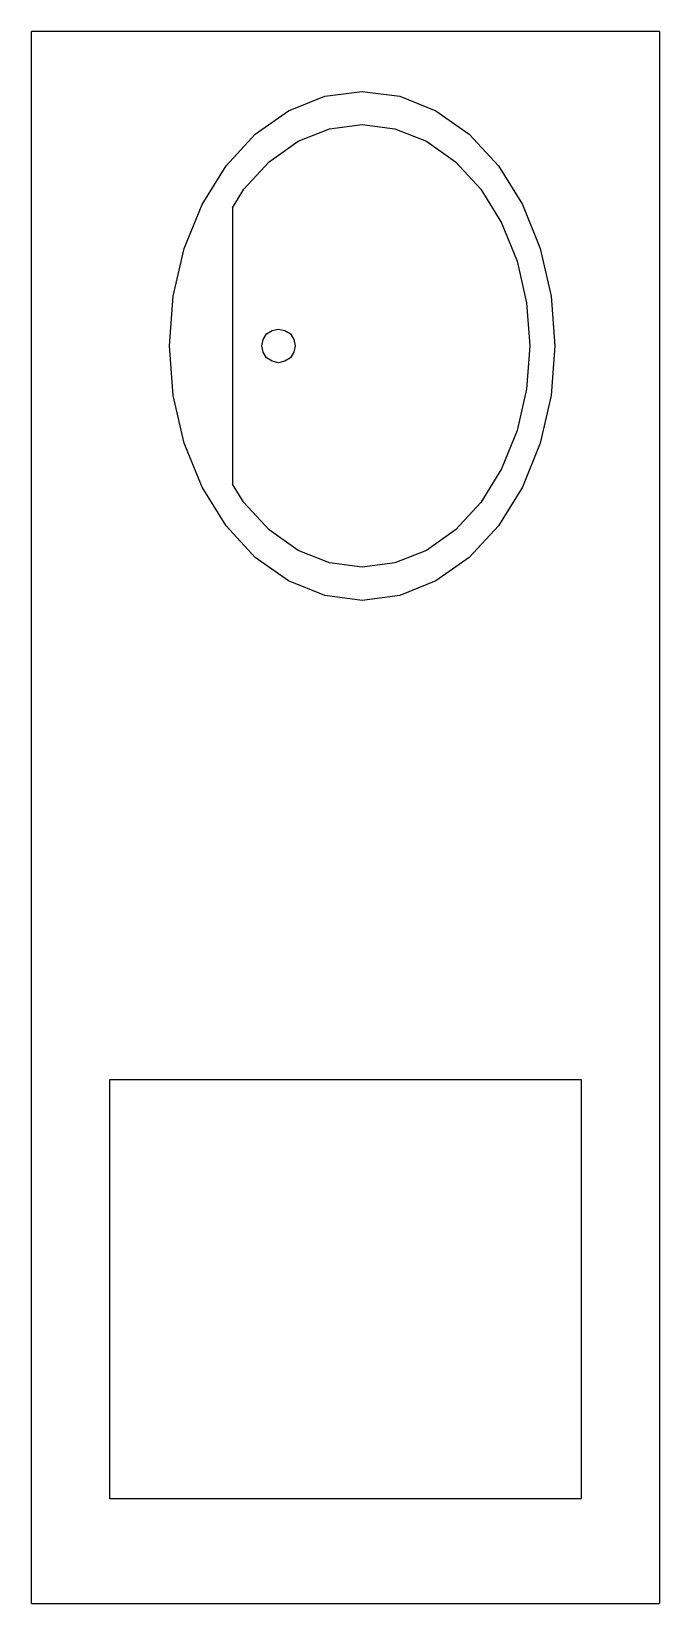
# Model space of a CAD drawing. Header units: millimetres. Extents: x 2489 to 2549, y 842 to 992.
import ezdxf

# ---------------------------------------------------------------- set-up
doc = ezdxf.new("R2010")
doc.units = ezdxf.units.MM

msp = doc.modelspace()

# ---------------------------------------------------------------- linework, layer by layer
for p, q in [((2489.21, 841.55, -27615.37), (2489.21, 991.55, -27615.37)), ((2549.21, 991.55, -27615.37), (2489.21, 991.55, -27615.37)), ((2549.21, 991.55, -27615.37), (2549.21, 841.55, -27615.37)), ((2517.22, 985.38, -27615.37), (2520.81, 985.84, -27615.37)), ((2520.81, 985.84, -27615.37), (2524.4, 985.38, -27615.37)), ((2513.76, 983.99, -27615.37), (2517.22, 985.38, -27615.37)), ((2524.4, 985.38, -27615.37), (2527.85, 983.99, -27615.37)), ((2510.58, 981.75, -27615.37), (2513.76, 983.99, -27615.37)), ((2517.68, 982.27, -27615.37), (2520.81, 982.67, -27615.37)), ((2520.81, 982.67, -27615.37), (2523.93, 982.27, -27615.37)), ((2527.85, 983.99, -27615.37), (2531.03, 981.75, -27615.37)), ((2507.8, 978.73, -27615.37), (2510.58, 981.75, -27615.37)), ((2511.92, 979.12, -27615.37), (2514.68, 981.07, -27615.37)), ((2514.68, 981.07, -27615.37), (2517.68, 982.27, -27615.37)), ((2523.93, 982.27, -27615.37), (2526.93, 981.07, -27615.37)), ((2526.93, 981.07, -27615.37), (2529.7, 979.12, -27615.37)), ((2531.03, 981.75, -27615.37), (2533.82, 978.73, -27615.37)), ((2505.51, 975.05, -27615.37), (2507.8, 978.73, -27615.37)), ((2509.49, 976.49, -27615.37), (2511.92, 979.12, -27615.37)), ((2529.7, 979.12, -27615.37), (2532.12, 976.49, -27615.37)), ((2533.82, 978.73, -27615.37), (2536.11, 975.05, -27615.37)), ((2503.81, 970.85, -27615.37), (2505.51, 975.05, -27615.37)), ((2508.41, 974.74, -27615.37), (2509.49, 976.49, -27615.37)), ((2532.12, 976.49, -27615.37), (2534.11, 973.29, -27615.37)), ((2536.11, 975.05, -27615.37), (2537.81, 970.85, -27615.37)), ((2508.41, 974.74, -27615.37), (2508.41, 948.37, -27615.37)), ((2534.11, 973.29, -27615.37), (2535.59, 969.64, -27615.37)), ((2502.76, 966.29, -27615.37), (2503.81, 970.85, -27615.37)), ((2537.81, 970.85, -27615.37), (2538.85, 966.29, -27615.37)), ((2535.59, 969.64, -27615.37), (2536.5, 965.67, -27615.37)), ((2502.41, 961.55, -27615.37), (2502.76, 966.29, -27615.37)), ((2538.85, 966.29, -27615.37), (2539.21, 961.55, -27615.37)), ((2536.5, 965.67, -27615.37), (2536.81, 961.55, -27615.37)), ((2502.76, 956.82, -27615.37), (2502.41, 961.55, -27615.37)), ((2536.81, 961.55, -27615.37), (2536.5, 957.43, -27615.37)), ((2539.21, 961.55, -27615.37), (2538.85, 956.82, -27615.37)), ((2536.5, 957.43, -27615.37), (2535.59, 953.47, -27615.37)), ((2503.81, 952.26, -27615.37), (2502.76, 956.82, -27615.37)), ((2538.85, 956.82, -27615.37), (2537.81, 952.26, -27615.37)), ((2535.59, 953.47, -27615.37), (2534.11, 949.82, -27615.37)), ((2505.51, 948.06, -27615.37), (2503.81, 952.26, -27615.37)), ((2537.81, 952.26, -27615.37), (2536.11, 948.06, -27615.37)), ((2534.11, 949.82, -27615.37), (2532.12, 946.62, -27615.37)), ((2507.8, 944.38, -27615.37), (2505.51, 948.06, -27615.37)), ((2509.49, 946.62, -27615.37), (2508.41, 948.37, -27615.37)), ((2536.11, 948.06, -27615.37), (2533.82, 944.38, -27615.37)), ((2511.92, 943.99, -27615.37), (2509.49, 946.62, -27615.37)), ((2532.12, 946.62, -27615.37), (2529.7, 943.99, -27615.37)), ((2510.58, 941.36, -27615.37), (2507.8, 944.38, -27615.37)), ((2514.68, 942.04, -27615.37), (2511.92, 943.99, -27615.37)), ((2529.7, 943.99, -27615.37), (2526.93, 942.04, -27615.37)), ((2533.82, 944.38, -27615.37), (2531.03, 941.36, -27615.37)), ((2517.68, 940.84, -27615.37), (2514.68, 942.04, -27615.37)), ((2526.93, 942.04, -27615.37), (2523.93, 940.84, -27615.37)), ((2513.76, 939.12, -27615.37), (2510.58, 941.36, -27615.37)), ((2520.81, 940.43, -27615.37), (2517.68, 940.84, -27615.37)), ((2523.93, 940.84, -27615.37), (2520.81, 940.43, -27615.37)), ((2531.03, 941.36, -27615.37), (2527.85, 939.12, -27615.37)), ((2517.22, 937.73, -27615.37), (2513.76, 939.12, -27615.37)), ((2527.85, 939.12, -27615.37), (2524.4, 937.73, -27615.37)), ((2520.81, 937.27, -27615.37), (2517.22, 937.73, -27615.37)), ((2524.4, 937.73, -27615.37), (2520.81, 937.27, -27615.37)), ((2489.21, 841.55, -27615.37), (2549.21, 841.55, -27615.37))]:
    msp.add_line(p, q)
at = {"elevation": -27615.37}
for points in [[(2512.81, 959.95), (2512.19, 960.08), (2511.67, 960.42), (2511.33, 960.94), (2511.21, 961.55), (2511.33, 962.17), (2511.67, 962.69), (2512.19, 963.03), (2512.81, 963.15), (2513.42, 963.03), (2513.94, 962.69), (2514.28, 962.17), (2514.41, 961.55), (2514.28, 960.94), (2513.94, 960.42), (2513.42, 960.08), (2512.81, 959.95)], [(2496.71, 891.55), (2541.71, 891.55), (2541.71, 851.55), (2496.71, 851.55)]]:
    msp.add_lwpolyline(points, close=True, dxfattribs=at)

doc.saveas('drawing.dxf')
